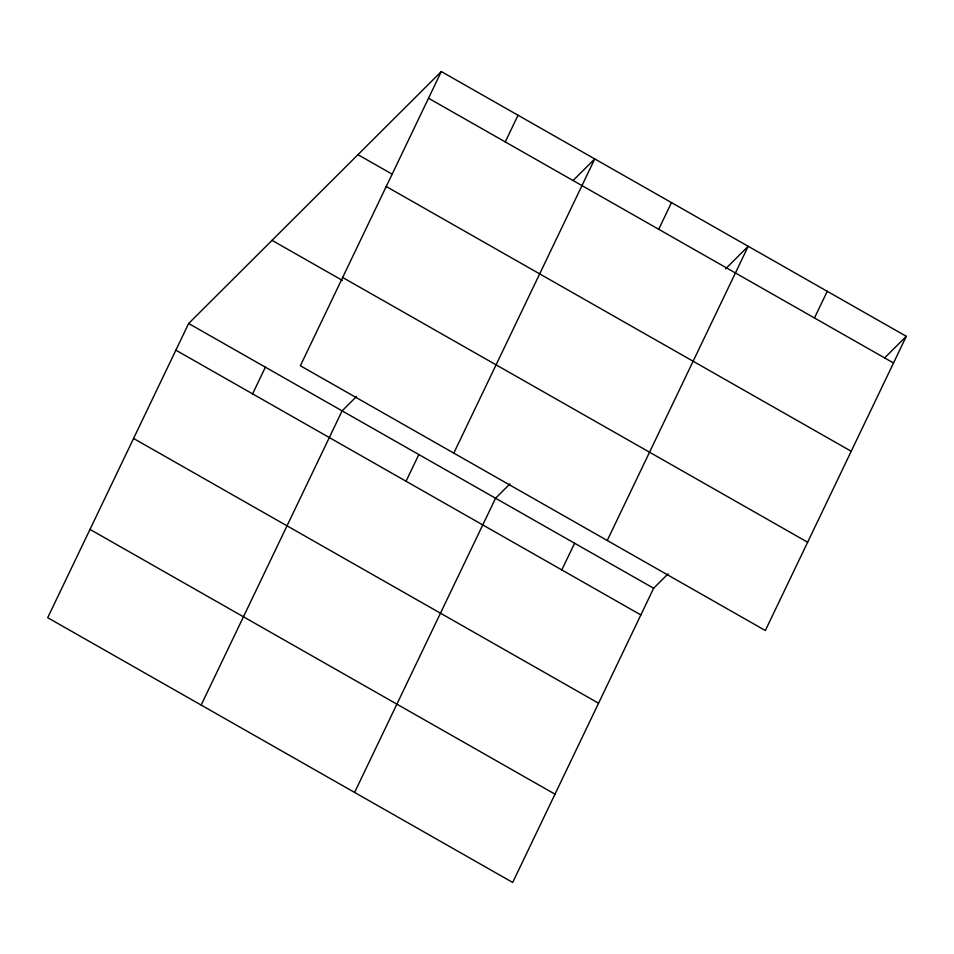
<?xml version="1.0" encoding="UTF-8"?>
<svg xmlns="http://www.w3.org/2000/svg" width="954" height="954" viewBox="0 0 954 954"><rect width="100%" height="100%" fill="white"/><g stroke="black" fill="none" stroke-linecap="round" stroke-linejoin="round"><path stroke-width="1.43" d="M441.308 71.55L300.355 365.752L765.346 630.511L906.3 336.309L441.308 71.55L188.653 323.489L47.7 617.691L512.692 882.45L653.645 588.248L668.062 573.879M252.595 393.859L265.379 367.183M201.151 705.066L342.104 410.864L356.51 396.494M505.25 141.907L518.034 115.231M406.046 481.233L418.83 454.545M453.794 453.114L594.759 158.913L573.139 180.473M354.59 792.44L495.555 498.238L509.961 483.869M658.701 229.282L671.485 202.606M561.811 569.92L574.594 543.243M607.245 540.489L748.198 246.287L725.553 268.873M814.466 317.98L827.249 291.292M884.68 357.857L906.3 336.309M428.525 98.226L893.516 362.985M357.941 154.691L392.464 174.343M386.227 186.507L851.218 451.266M342.653 277.471L807.644 542.23M272.033 240.348L342.367 280.393M188.653 323.489L653.645 588.248M175.87 350.178L640.861 614.936M133.572 438.458L598.563 703.217M89.998 529.41L554.989 794.169"/></g></svg>
